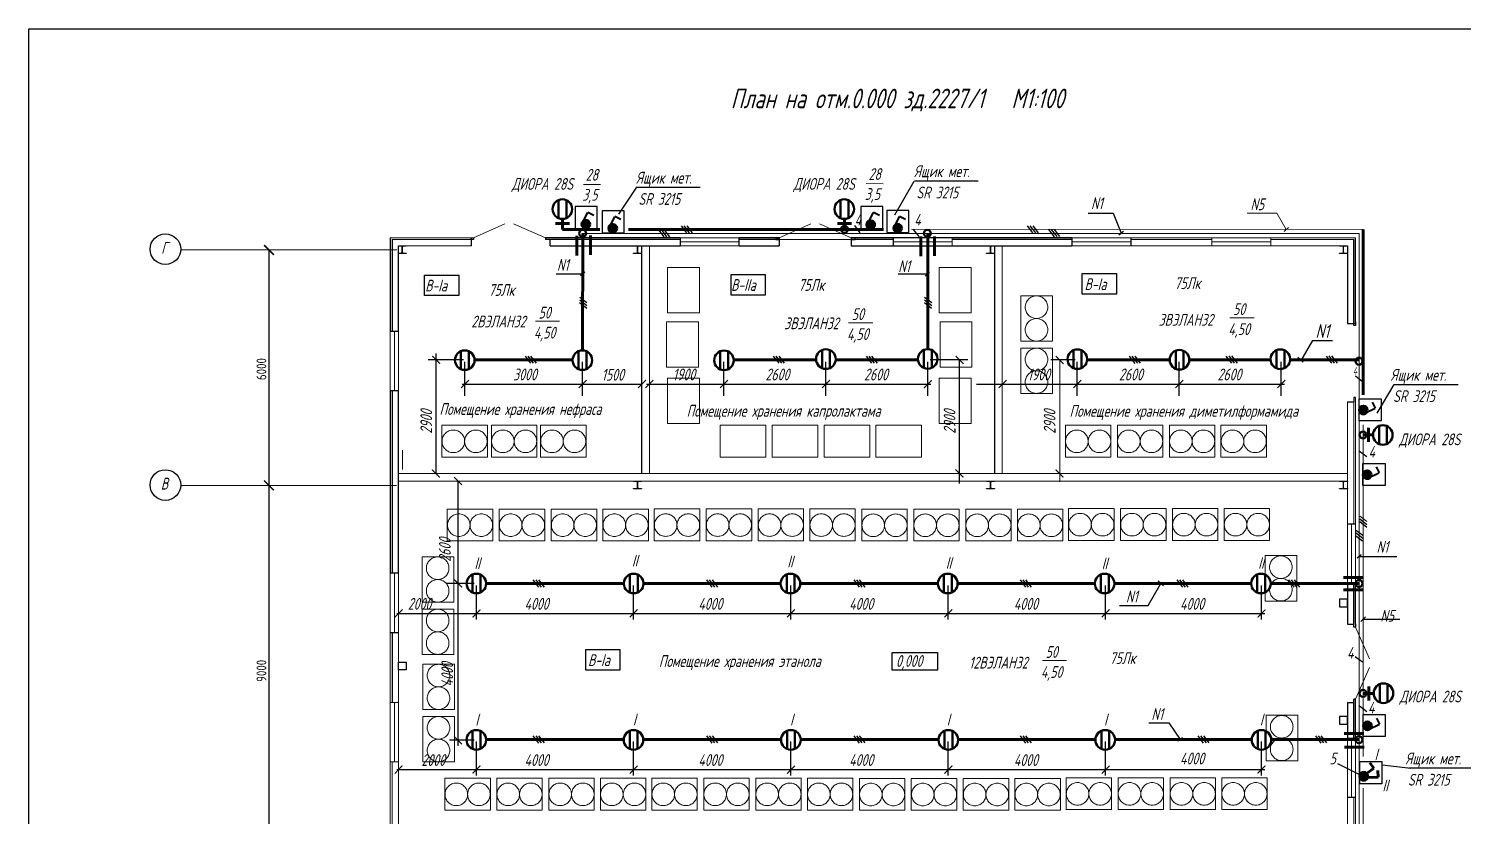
# Model space of a CAD drawing. Header units: millimetres. Extents: x 4062 to 5395, y 2467 to 3436.
# Drawn here: x 4062 to 4950, y 2949 to 3436 of the extents above; entities that cross this region are included whole.
import ezdxf
from ezdxf.enums import TextEntityAlignment as Align

# ---------------------------------------------------------------- set-up
doc = ezdxf.new("R2010")
doc.units = ezdxf.units.MM
doc.linetypes.add('ACAD_ISO02W100', pattern=[15, 12, -3])
doc.linetypes.add('ACAD_ISO04W100', pattern=[30, 24, -3, 0, -3])
for name, color, linetype in [('$OSIZ', 7, 'Continuous'), ('блок', 7, 'Continuous'), ('НОВЫЙ', 7, 'Continuous'), ('текст', 7, 'Continuous')]:
    doc.layers.add(name, color=color, linetype=linetype)
for name, color, linetype, lineweight in [('кабель', 1, 'Continuous', 60), ('лампа', 6, 'Continuous', 50), ('Осевая линия', 1, 'Continuous', 13), ('размеры', 82, 'Continuous', 25), ('рамка толстая', 7, 'Continuous', 60), ('строит', 7, 'Continuous', 30), ('Строительный', 7, 'Continuous', 25), ('тонкая', 190, 'Continuous', 25), ('ТОНКИЕ', 150, 'Continuous', 9)]:
    doc.layers.add(name, color=color, linetype=linetype, lineweight=lineweight)
doc.styles.add('GOST', font='gost.shx', dxfattribs={"oblique": 15})
doc.styles.add('GOST 2.304', font='CS_Gost2304.shx')
doc.styles.add('Simplex', font='simplex.shx', dxfattribs={"width": 0.7, "oblique": 15})

# ---------------------------------------------------------------- blocks, each defined once
blk = doc.blocks.new('APF064500')
at = {"ltscale": 100}
for p, q in [((-100, 186.5), (-100, 198)), ((-100, 198), (100, 198)), ((-16.5, 186.5), (-100, 186.5)), ((-100, 0), (-100, 11.5)), ((-100, 11.5), (-16.5, 11.5)), ((100, 0), (-100, 0)), ((-3.5, 24.5), (-3.5, 173.5)), ((3.5, 24.5), (3.5, 173.5)), ((100, 186.5), (16.5, 186.5)), ((16.5, 11.5), (100, 11.5)), ((100, 198), (100, 186.5)), ((100, 11.5), (100, 0))]:
    blk.add_line(p, q, dxfattribs=at)
for centre, start, end in [((-16.5, 173.5), 0, 90), ((-16.5, 24.5), 270, 0), ((16.5, 173.5), 90, 180), ((16.5, 24.5), 180, 270)]:
    blk.add_arc(centre, 13, start, end, dxfattribs=at)
blk = doc.blocks.new('_ArchTick')
at = {"color": 0, "linetype": 'ByBlock', "const_width": 0.15}
blk.add_lwpolyline([(-0.5, -0.5), (0.5, 0.5)], dxfattribs=at)

msp = doc.modelspace()

# ---------------------------------------------------------------- hatches: boundary and pattern name
for points in [[(4406.67, 3317.48, -1), (4406.67, 3312.62, -1)], [(4423.35, 3315, -1), (4423.35, 3310.14, -1)], [(4583.11, 3317.26, -1), (4583.11, 3312.4, -1)], [(4599.76, 3315.04, -1), (4599.76, 3310.18, -1)], [(4890.61, 3200.07, 1), (4885.75, 3200.07, 1)], [(4893, 3160.05, 1), (4888.14, 3160.05, 1)], [(4893.14, 3004.69, 1), (4888.28, 3004.69, 1)], [(4890.75, 2972.81, 1), (4886.08, 2974.14, 1)]]:
    msp.add_hatch(color=0).paths.add_polyline_path(points)

# ---------------------------------------------------------------- linework, layer by layer
at = {"layer": '$OSIZ', "color": 0, "lineweight": 30}
for centre in [(4146.28, 3299.64), (4146.28, 3153.69)]:
    msp.add_circle(centre, 9.48, dxfattribs=at)
for p, q in [((4598.01, 3320.8), (4610.08, 3341.74)), ((4610.18, 3341.98), (4649.63, 3341.98)), ((4427.21, 3321.25), (4438.24, 3338.12)), ((4438.04, 3338), (4477.49, 3338)), ((4717.81, 3322.01), (4733.27, 3322.01)), ((4733.24, 3322.02), (4738.17, 3309.5)), ((4210.45, 3299.05), (4210.45, 2788.66)), ((4388.4, 3284.32), (4404.85, 3284.32)), ((4600.16, 3284.32), (4618.15, 3284.32)), ((4856.75, 3243.22), (4849.23, 3230.4)), ((4856.72, 3243.2), (4869.03, 3243.2)), ((4337.72, 3231.12), (4342.89, 3231.15)), ((4342.89, 3230.42), (4342.87, 3230.41)), ((4342.89, 3230.42), (4342.89, 3230.42)), ((4896.75, 3198.25), (4907.18, 3215.83)), ((4907.27, 3215.96), (4946.87, 3215.96)), ((4885.58, 3109.44), (4908.9, 3109.44)), ((4754.87, 3079.05), (4762.8, 3092.68)), ((4737.09, 3079.05), (4754.87, 3079.05)), ((4887.97, 3070.66), (4910.84, 3070.66)), ((4755.31, 3006.51), (4767.69, 3006.51)), ((4767.69, 3006.5), (4774.74, 2996.17)), ((4899.83, 2980.42), (4917.53, 2978.51)), ((4916.4, 2978.57), (4958.16, 2978.57))]:
    msp.add_line(p, q)
at = {"lineweight": 20}
for p, q in [((4405.3, 3339.75), (4415.78, 3339.68)), ((4580.28, 3340.19), (4590.76, 3340.12)), ((4375.49, 3255.06), (4390.39, 3255.06)), ((4569.44, 3254.13), (4584.33, 3254.13)), ((4805.59, 3257.22), (4820.48, 3257.22)), ((4689.48, 3045.07), (4704.38, 3045.07))]:
    msp.add_line(p, q, dxfattribs=at)
at = {"lineweight": 60}
for p, q in [((4387.89, 3315.6), (4396.48, 3315.6)), ((4392.18, 3318.32), (4392.18, 3312.28)), ((4392.18, 3315.89), (4392.18, 3311.86)), ((4562.61, 3315.6), (4571.2, 3315.6)), ((4566.9, 3318.32), (4566.9, 3312.28)), ((4566.9, 3315.89), (4566.9, 3311.86)), ((4891.3, 3189.07), (4891.3, 3180.48)), ((4891.6, 3029.02), (4891.6, 3020.43))]:
    msp.add_line(p, q, dxfattribs=at)
at = {"lineweight": 0}
for p, q in [((4816.26, 3322.01), (4834.57, 3322.01)), ((4834.57, 3322.01), (4840.47, 3311.87)), ((4841.86, 3313.12), (4839.08, 3310.62))]:
    msp.add_line(p, q, dxfattribs=at)
at = {"lineweight": 30}
for p, q in [((4739.56, 3310.61), (4736.78, 3308.38)), ((4406.07, 3285.41), (4403.29, 3283.18)), ((4619.53, 3285.64), (4616.75, 3283.02)), ((4850.84, 3229.76), (4847.62, 3232.58)), ((4886.9, 3110.55), (4884.26, 3108.33)), ((4764.39, 3091.31), (4761.18, 3094.13)), ((4889.42, 3072.11), (4886.64, 3069.21)), ((4776.14, 2997.3), (4773.36, 2995.07))]:
    msp.add_line(p, q, dxfattribs=at)
at = {"color": 0}
for p, q in [((4313.99, 3160.4), (4313.98, 3234.99)), ((4331.82, 3208.85), (4331.82, 3229.86)), ((4404.68, 3208.85), (4404.68, 3229.86)), ((4492.15, 3208.85), (4492.15, 3229.86)), ((4555.32, 3208.85), (4555.32, 3229.86)), ((4618.38, 3208.85), (4618.38, 3229.86)), ((4638.18, 3154.63), (4638.17, 3231.61)), ((4710.99, 3208.85), (4710.99, 3229.86)), ((4774.14, 3208.85), (4774.14, 3229.86)), ((4837.29, 3208.85), (4837.29, 3229.86)), ((4330.16, 3216.18), (4440.98, 3216.18)), ((4444.23, 3216.18), (4555.05, 3216.18)), ((4492.81, 3216.18), (4620.43, 3216.18)), ((4648.57, 3216.18), (4776.19, 3216.18)), ((4663.14, 3216.18), (4773.95, 3216.18)), ((4711.72, 3216.18), (4839.34, 3216.18)), ((4327.56, 2992.34), (4327.54, 3155.98)), ((4338.87, 3070.55), (4338.87, 3091.56)), ((4436.26, 3070.55), (4436.26, 3091.56)), ((4533.64, 3070.55), (4533.64, 3091.56)), ((4631.15, 3070.55), (4631.15, 3091.56)), ((4728.48, 3070.55), (4728.48, 3091.56)), ((4825.02, 3070.55), (4825.02, 3091.56)), ((4289.59, 3074.23), (4827.22, 3074.23)), ((4338.87, 2973.89), (4338.87, 2994.9)), ((4436.26, 2973.89), (4436.26, 2994.9)), ((4533.64, 2973.89), (4533.64, 2994.9)), ((4631.15, 2973.89), (4631.15, 2994.9)), ((4728.48, 2973.89), (4728.48, 2994.9)), ((4825.02, 2973.89), (4825.02, 2994.9)), ((4289.59, 2977.57), (4827.22, 2977.57))]:
    msp.add_line(p, q, dxfattribs=at)
at = {"color": 0, "lineweight": 0}
msp.add_line((4700.15, 3155.57), (4700.14, 3231.61), dxfattribs=at)
at = {"color": 0, "lineweight": 60}
for p, q in [((4894.02, 3184.78), (4887.98, 3184.78)), ((4894.32, 3024.73), (4887.95, 3024.73))]:
    msp.add_line(p, q, dxfattribs=at)
for points in [[(4400.06, 3312.41), (4413.72, 3312.41), (4413.72, 3326.07), (4400.06, 3326.07)], [(4576.95, 3312.41), (4590.61, 3312.41), (4590.61, 3326.07), (4576.95, 3326.07)], [(4887.93, 3153.43), (4887.93, 3167.09), (4901.59, 3167.09), (4901.59, 3153.43)], [(4596.43, 3050.02), (4624.53, 3050.02), (4624.53, 3039.03), (4596.43, 3039.03)], [(4888.08, 2998.08), (4888.08, 3011.74), (4901.73, 3011.74), (4901.73, 2998.08)]]:
    msp.add_lwpolyline(points, close=True)
at = {"lineweight": 30}
for points in [[(4416.74, 3309.81), (4430.4, 3309.81), (4430.4, 3323.47), (4416.74, 3323.47)], [(4593.14, 3309.97), (4606.8, 3309.97), (4606.8, 3323.63), (4593.14, 3323.63)], [(4306.8, 3283.65), (4327.94, 3283.65), (4327.94, 3270.92), (4306.8, 3270.92)], [(4496.58, 3283.94), (4517.72, 3283.94), (4517.72, 3271.2), (4496.58, 3271.2)], [(4714.13, 3284.51), (4735.27, 3284.51), (4735.27, 3271.77), (4714.13, 3271.77)], [(4885.54, 3193.45), (4885.54, 3207.11), (4899.2, 3207.11), (4899.2, 3193.45)], [(4406.65, 3051.86), (4427.78, 3051.86), (4427.78, 3039.12), (4406.65, 3039.12)], [(4886.04, 2968.83), (4886.04, 2982.49), (4899.7, 2982.49), (4899.7, 2968.83)]]:
    msp.add_lwpolyline(points, close=True, dxfattribs=at)
at = {"color": 0, "lineweight": 50}
for centre in [(4566.86, 3311.98), (4404.72, 3309.43), (4618.16, 3309.43), (4885.49, 3230.32), (4887.98, 3184.66), (4885.54, 3092.76), (4887.95, 3024.73), (4885.43, 2996.07)]:
    msp.add_circle(centre, 2.16, dxfattribs=at)
at = {"layer": 'блок', "color": 0, "lineweight": 30}
for p, q in [((4469.29, 3309.68), (4465.92, 3314.09)), ((4470.97, 3309.74), (4467.6, 3314.15)), ((4472.75, 3309.74), (4469.38, 3314.15)), ((4576.59, 3309.84), (4573.21, 3314.25)), ((4683.59, 3309.68), (4680.21, 3314.09)), ((4685.26, 3309.74), (4681.89, 3314.15)), ((4687.04, 3309.74), (4683.67, 3314.15)), ((4455.17, 3307.27), (4451.79, 3311.68)), ((4456.85, 3307.32), (4453.47, 3311.74)), ((4458.62, 3307.32), (4455.25, 3311.74)), ((4613.03, 3307.41), (4609.65, 3311.82)), ((4696.84, 3307.35), (4693.46, 3311.76)), ((4698.52, 3307.4), (4695.14, 3311.82)), ((4700.3, 3307.4), (4696.92, 3311.82)), ((4402.87, 3270.01), (4407.28, 3266.63)), ((4616.46, 3270.01), (4620.87, 3266.63)), ((4402.81, 3266.55), (4407.23, 3263.18)), ((4402.87, 3268.23), (4407.28, 3264.86)), ((4616.41, 3266.55), (4620.82, 3263.18)), ((4616.46, 3268.23), (4620.87, 3264.86)), ((4372.61, 3229.04), (4369.23, 3233.45)), ((4374.29, 3229.09), (4370.91, 3233.51)), ((4376.07, 3229.09), (4372.69, 3233.51)), ((4526.32, 3229.04), (4522.95, 3233.45)), ((4528, 3229.09), (4524.62, 3233.51)), ((4529.78, 3229.09), (4526.4, 3233.51)), ((4583.77, 3229.04), (4580.4, 3233.45)), ((4585.45, 3229.09), (4582.08, 3233.51)), ((4587.23, 3229.09), (4583.85, 3233.51)), ((4746.8, 3228.94), (4743.42, 3233.35)), ((4748.48, 3229), (4745.1, 3233.41)), ((4750.26, 3229), (4746.88, 3233.41)), ((4806.69, 3229.07), (4803.31, 3233.49)), ((4808.37, 3229.13), (4804.99, 3233.54)), ((4810.14, 3229.13), (4806.77, 3233.54)), ((4868.67, 3229.1), (4865.3, 3233.52)), ((4870.35, 3229.16), (4866.98, 3233.57)), ((4872.13, 3229.16), (4868.76, 3233.57)), ((4883.34, 3221.19), (4887.75, 3217.81)), ((4885.84, 3174.74), (4890.25, 3171.37)), ((4885.92, 3131.02), (4890.34, 3127.64)), ((4885.98, 3132.7), (4890.39, 3129.32)), ((4883.34, 3122.54), (4887.75, 3119.17)), ((4883.39, 3126), (4887.8, 3122.63)), ((4883.39, 3124.22), (4887.8, 3120.85)), ((4377.53, 3090.51), (4374.15, 3094.92)), ((4379.2, 3090.57), (4375.83, 3094.98)), ((4380.98, 3090.57), (4377.61, 3094.98)), ((4484.98, 3090.51), (4481.61, 3094.92)), ((4486.66, 3090.57), (4483.29, 3094.98)), ((4488.44, 3090.57), (4485.07, 3094.98)), ((4576.13, 3090.51), (4572.76, 3094.92)), ((4577.81, 3090.57), (4574.44, 3094.98)), ((4579.59, 3090.57), (4576.21, 3094.98)), ((4679.14, 3090.51), (4675.76, 3094.92)), ((4680.82, 3090.57), (4677.44, 3094.98)), ((4682.6, 3090.57), (4679.22, 3094.98)), ((4776.33, 3090.51), (4772.96, 3094.92)), ((4778.01, 3090.57), (4774.63, 3094.98)), ((4779.79, 3090.57), (4776.41, 3094.98)), ((4845.39, 3090.51), (4842.01, 3094.92)), ((4847.07, 3090.57), (4843.69, 3094.98)), ((4848.84, 3090.57), (4845.47, 3094.98)), ((4883.21, 3047.56), (4887.62, 3044.18)), ((4885.84, 3016.99), (4890.25, 3013.62)), ((4377.53, 2994.03), (4374.15, 2998.44)), ((4379.2, 2994.09), (4375.83, 2998.5)), ((4380.98, 2994.09), (4377.61, 2998.5)), ((4484.98, 2994.03), (4481.61, 2998.44)), ((4486.66, 2994.09), (4483.29, 2998.5)), ((4488.44, 2994.09), (4485.07, 2998.5)), ((4576.13, 2994.03), (4572.76, 2998.44)), ((4577.81, 2994.09), (4574.44, 2998.5)), ((4579.59, 2994.09), (4576.21, 2998.5)), ((4679.14, 2994.03), (4675.76, 2998.44)), ((4680.82, 2994.09), (4677.44, 2998.5)), ((4682.6, 2994.09), (4679.22, 2998.5)), ((4789.29, 2994.03), (4785.92, 2998.44)), ((4790.97, 2994.09), (4787.6, 2998.5)), ((4792.75, 2994.09), (4789.38, 2998.5)), ((4862.08, 2994.03), (4858.7, 2998.44)), ((4863.76, 2994.09), (4860.38, 2998.5)), ((4865.53, 2994.09), (4862.16, 2998.5)), ((4872.07, 2981.33), (4886.14, 2974.33))]:
    msp.add_line(p, q, dxfattribs=at)
at = {"layer": 'блок', "color": 0, "lineweight": 0}
msp.add_line((4885.98, 3134.47), (4890.39, 3131.1), dxfattribs=at)
at = {"layer": 'кабель', "color": 0}
for p, q in [((4392.17, 3311.85), (4415.33, 3311.85)), ((4401.14, 3307.93), (4401.13, 3295.83)), ((4404.67, 3237.62), (4404.72, 3309.42)), ((4409.61, 3308.17), (4409.6, 3296.07)), ((4433.06, 3311.85), (4591.01, 3311.88)), ((4614.23, 3307.41), (4614.11, 3295.31)), ((4618.43, 3237.82), (4618.43, 3309.42)), ((4622.7, 3307.57), (4622.58, 3295.47)), ((4887.99, 3209.58), (4887.99, 3311.89)), ((4398.42, 3231.13), (4337.91, 3231.14)), ((4549.17, 3231.13), (4498.39, 3231.14)), ((4612.34, 3231.13), (4561.59, 3231.14)), ((4768.06, 3231.16), (4717.32, 3231.18)), ((4830.61, 3231.16), (4780.6, 3231.18)), ((4885.36, 3231.16), (4842.82, 3231.18)), ((4345.01, 3092.77), (4430.09, 3092.77)), ((4442.49, 3092.77), (4527.15, 3092.77)), ((4539.18, 3092.77), (4624.6, 3092.77)), ((4636.87, 3092.77), (4721.87, 3092.77)), ((4734.03, 3092.77), (4818.65, 3092.77)), ((4830.84, 3092.77), (4885.57, 3092.77)), ((4875.89, 3096.39), (4887.99, 3096.39)), ((4875.89, 3088.76), (4887.99, 3088.76)), ((4344.94, 2996.29), (4430.14, 2996.29)), ((4442.28, 2996.29), (4527.53, 2996.29)), ((4539.75, 2996.29), (4625.05, 2996.29)), ((4637.23, 2996.29), (4722.24, 2996.29)), ((4734.42, 2996.29), (4818.65, 2996.29)), ((4830.85, 2996.16), (4885.54, 2996.16)), ((4876.31, 2999.95), (4888.41, 2999.95)), ((4876.56, 2991.49), (4888.66, 2991.49))]:
    msp.add_line(p, q, dxfattribs=at)
at = {"layer": 'кабель', "color": 0, "lineweight": 0}
for p, q in [((4404.68, 3309.42), (4885.58, 3309.42)), ((4608.41, 3312.03), (4887.99, 3311.85)), ((4885.58, 2896), (4885.58, 3309.44)), ((4887.99, 2985.62), (4887.99, 3190.96)), ((4888.08, 2777.11), (4888.08, 2966.05))]:
    msp.add_line(p, q, dxfattribs=at)
at = {"layer": 'лампа'}
for p, q in [((4389.82, 3318.86), (4389.82, 3330.03)), ((4394.68, 3318.94), (4394.68, 3329.95)), ((4564.4, 3318.83), (4564.4, 3330)), ((4569.26, 3318.91), (4569.26, 3329.92)), ((4329.35, 3225.38), (4329.35, 3236.55)), ((4334.21, 3225.45), (4334.21, 3236.47)), ((4402.21, 3225.36), (4402.21, 3236.53)), ((4407.07, 3225.43), (4407.07, 3236.45)), ((4489.87, 3225.27), (4489.87, 3236.44)), ((4494.73, 3225.34), (4494.73, 3236.36)), ((4553.01, 3226.02), (4553.01, 3237.2)), ((4557.87, 3226.1), (4557.87, 3237.12)), ((4616.06, 3226.13), (4616.06, 3237.3)), ((4620.91, 3226.2), (4620.91, 3237.22)), ((4708.72, 3225.97), (4708.72, 3237.14)), ((4713.58, 3226.05), (4713.58, 3237.06)), ((4771.98, 3225.61), (4771.98, 3236.78)), ((4776.84, 3225.68), (4776.84, 3236.7)), ((4834.42, 3225.92), (4834.42, 3237.1)), ((4839.28, 3226), (4839.28, 3237.02)), ((4897.92, 3179.08), (4897.92, 3190.25)), ((4902.77, 3179.15), (4902.77, 3190.17)), ((4336.55, 3087.14), (4336.55, 3098.31)), ((4341.41, 3087.22), (4341.41, 3098.24)), ((4433.97, 3087.14), (4433.97, 3098.31)), ((4438.83, 3087.22), (4438.83, 3098.24)), ((4531.06, 3087.14), (4531.06, 3098.31)), ((4535.92, 3087.22), (4535.92, 3098.24)), ((4628.47, 3087.14), (4628.47, 3098.31)), ((4633.33, 3087.22), (4633.33, 3098.24)), ((4725.63, 3087.14), (4725.63, 3098.31)), ((4730.48, 3087.22), (4730.48, 3098.24)), ((4822.43, 3087.14), (4822.43, 3098.31)), ((4827.28, 3087.22), (4827.28, 3098.24)), ((4898.31, 3019.27), (4898.31, 3030.44)), ((4903.17, 3019.34), (4903.17, 3030.36)), ((4336.54, 2990.36), (4336.54, 3001.53)), ((4341.4, 2990.44), (4341.4, 3001.45)), ((4433.87, 2990.36), (4433.87, 3001.53)), ((4438.73, 2990.44), (4438.73, 3001.45)), ((4531.33, 2990.36), (4531.33, 3001.53)), ((4536.19, 2990.44), (4536.19, 3001.45)), ((4628.84, 2990.36), (4628.84, 3001.53)), ((4633.7, 2990.44), (4633.7, 3001.45)), ((4726, 2990.36), (4726, 3001.53)), ((4730.86, 2990.44), (4730.86, 3001.45)), ((4822.77, 2990.36), (4822.77, 3001.53)), ((4827.63, 2990.44), (4827.63, 3001.45))]:
    msp.add_line(p, q, dxfattribs=at)
for centre in [(4392.15, 3324.45), (4566.73, 3324.42), (4331.68, 3230.96), (4404.54, 3230.94), (4492.2, 3230.85), (4555.34, 3231.61), (4618.39, 3231.71), (4711.05, 3231.56), (4774.31, 3231.19), (4836.75, 3231.51), (4900.25, 3184.66), (4338.88, 3092.73), (4436.3, 3092.73), (4533.39, 3092.73), (4630.8, 3092.73), (4727.96, 3092.73), (4824.76, 3092.73), (4900.64, 3024.85), (4338.87, 2995.95), (4436.2, 2995.95), (4533.66, 2995.95), (4631.17, 2995.95), (4728.33, 2995.95), (4825.1, 2995.95)]:
    msp.add_circle(centre, 6.07, dxfattribs=at)
at = {"layer": 'Осевая линия', "color": 0, "linetype": 'ACAD_ISO04W100', "ltscale": 100}
for p, q in [((4155.67, 3299.2), (4289.72, 3299.2)), ((4289.38, 3153.47), (4155.67, 3153.47))]:
    msp.add_line(p, q, dxfattribs=at)
at = {"layer": 'размеры', "color": 0, "const_width": 0.729}
for points in [[(4311.56, 3233.52), (4316.42, 3228.66)], [(4635.75, 3233.52), (4640.61, 3228.66)], [(4697.72, 3233.52), (4702.58, 3228.66)], [(4329.46, 3213.76), (4334.32, 3218.62)], [(4334.32, 3218.62), (4329.46, 3213.76)], [(4402.33, 3213.76), (4407.19, 3218.62)], [(4407.19, 3218.62), (4402.33, 3213.76)], [(4438.96, 3213.76), (4443.82, 3218.62)], [(4443.82, 3218.62), (4438.96, 3213.76)], [(4443.53, 3213.76), (4448.39, 3218.62)], [(4448.39, 3218.62), (4443.53, 3213.76)], [(4489.8, 3213.76), (4494.66, 3218.62)], [(4494.66, 3218.62), (4489.8, 3213.76)], [(4552.97, 3213.76), (4557.83, 3218.62)], [(4557.83, 3218.62), (4552.97, 3213.76)], [(4616.03, 3213.76), (4620.89, 3218.62)], [(4620.89, 3218.62), (4616.03, 3213.76)], [(4662.44, 3213.76), (4667.3, 3218.62)], [(4667.3, 3218.62), (4662.44, 3213.76)], [(4708.64, 3213.76), (4713.5, 3218.62)], [(4713.5, 3218.62), (4708.64, 3213.76)], [(4771.79, 3213.76), (4776.65, 3218.62)], [(4776.65, 3218.62), (4771.79, 3213.76)], [(4834.94, 3213.76), (4839.8, 3218.62)], [(4839.8, 3218.62), (4834.94, 3213.76)], [(4311.4, 3163.28), (4316.26, 3158.42)], [(4635.59, 3163.28), (4640.45, 3158.42)], [(4325.05, 3158.55), (4329.9, 3153.69)], [(4325.13, 3095.19), (4329.99, 3090.33)], [(4288.28, 3071.82), (4293.13, 3076.67)], [(4293.13, 3076.67), (4288.28, 3071.82)], [(4336.52, 3071.82), (4341.38, 3076.67)], [(4341.38, 3076.67), (4336.52, 3071.82)], [(4433.91, 3071.82), (4438.76, 3076.67)], [(4438.76, 3076.67), (4433.91, 3071.82)], [(4531.29, 3071.82), (4536.14, 3076.67)], [(4536.14, 3076.67), (4531.29, 3071.82)], [(4628.8, 3071.82), (4633.65, 3076.67)], [(4633.65, 3076.67), (4628.8, 3071.82)], [(4726.13, 3071.82), (4730.98, 3076.67)], [(4730.98, 3076.67), (4726.13, 3071.82)], [(4822.67, 3071.82), (4827.53, 3076.67)], [(4827.53, 3076.67), (4822.67, 3071.82)], [(4325.13, 2998.14), (4329.99, 2993.28)], [(4288.28, 2975.15), (4293.13, 2980.01)], [(4293.13, 2980.01), (4288.28, 2975.15)], [(4336.52, 2975.15), (4341.38, 2980.01)], [(4341.38, 2980.01), (4336.52, 2975.15)], [(4433.91, 2975.15), (4438.76, 2980.01)], [(4438.76, 2980.01), (4433.91, 2975.15)], [(4531.29, 2975.15), (4536.14, 2980.01)], [(4536.14, 2980.01), (4531.29, 2975.15)], [(4628.8, 2975.15), (4633.65, 2980.01)], [(4633.65, 2980.01), (4628.8, 2975.15)], [(4726.13, 2975.15), (4730.98, 2980.01)], [(4730.98, 2980.01), (4726.13, 2975.15)], [(4822.67, 2975.15), (4827.53, 2980.01)], [(4827.53, 2980.01), (4822.67, 2975.15)]]:
    msp.add_lwpolyline(points, dxfattribs=at)
at = {"layer": 'размеры', "color": 0, "lineweight": 0, "const_width": 0.729}
msp.add_lwpolyline([(4697.56, 3163.28), (4702.42, 3158.42)], dxfattribs=at)
at = {"layer": 'рамка толстая', "color": 18, "lineweight": -2, "true_color": 0x000000}
for p, q in [((4061.64, 2467.45), (4061.64, 3436.08)), ((4061.64, 3436.08), (5394.77, 3436.08))]:
    msp.add_line(p, q, dxfattribs=at)
at = {"layer": 'рамка толстая', "lineweight": 40}
for p, q in [((4404.7, 3315.89), (4407.93, 3322.34)), ((4411.66, 3320.53), (4407.9, 3322.38)), ((4421.38, 3313.28), (4424.61, 3319.74)), ((4428.33, 3317.92), (4424.58, 3319.77)), ((4581.6, 3315.89), (4584.83, 3322.34)), ((4588.55, 3320.53), (4584.8, 3322.38)), ((4597.79, 3313.44), (4601.02, 3319.9)), ((4604.74, 3318.09), (4600.99, 3319.94)), ((4889.01, 3198.1), (4895.47, 3201.33)), ((4893.66, 3205.05), (4895.51, 3201.3)), ((4896.05, 3165.03), (4897.9, 3161.28)), ((4891.41, 3158.08), (4897.86, 3161.31)), ((4891.69, 3002.52), (4898.17, 3005.76)), ((4896.33, 3009.47), (4898.17, 3005.76))]:
    msp.add_line(p, q, dxfattribs=at)
at = {"layer": 'рамка толстая'}
for p, q in [((4889.05, 2974.37), (4894.73, 2978.53)), ((4894.73, 2978.53), (4892.21, 2981.85)), ((4897.26, 2972.82), (4897.06, 2976.98)), ((4890.23, 2972.59), (4897.26, 2972.82))]:
    msp.add_line(p, q, dxfattribs=at)
for centre in [(4406.67, 3315.05), (4423.35, 3312.57), (4583.11, 3314.83), (4599.76, 3312.61), (4888.18, 3200.07), (4890.57, 3160.05), (4890.71, 3004.69), (4888.37, 2973.37), (4888.42, 2973.48)]:
    msp.add_circle(centre, 2.43, dxfattribs=at)
at = {"layer": 'Строительный'}
for p, q in [((4330.92, 3231.06), (4309.04, 3231.06)), ((4643.19, 3231.06), (4619.95, 3231.06)), ((4709.72, 3231.06), (4694.68, 3231.06)), ((4337.43, 3092.77), (4320.03, 3092.77)), ((4337.43, 2995.75), (4322.22, 2995.7))]:
    msp.add_line(p, q, dxfattribs=at)
at = {"layer": 'тонкая', "color": 0, "lineweight": 0, "ltscale": 100}
for p, q in [((4335.93, 3306.74), (4285.6, 3306.74)), ((4337.13, 3305.67), (4286.67, 3305.67)), ((4794.3, 3306.74), (4744.33, 3306.74)), ((4794.3, 3305.67), (4744.33, 3305.67)), ((4794.3, 3306.74), (4794.3, 3301.79)), ((4883.28, 3306.74), (4830.98, 3306.74)), ((4830.98, 3301.79), (4830.98, 3306.74)), ((4882.21, 3305.67), (4830.98, 3305.67)), ((4290.56, 3301.79), (4335.93, 3301.79)), ((4446, 3160.76), (4446, 3301.79)), ((4664.59, 3160.9), (4664.59, 3301.79)), ((4744.33, 3301.79), (4794.3, 3301.79)), ((4830.98, 3301.79), (4878.33, 3301.79)), ((4882.21, 3129.48), (4882.21, 3207.93)), ((4878.33, 3205.1), (4878.33, 3129.48)), ((4883.28, 3129.48), (4883.28, 3205.1)), ((4290.56, 3160.76), (4878.33, 3160.76)), ((4290.56, 3156.06), (4878.33, 3156.06)), ((4285.6, 3062.41), (4285.6, 2781.88)), ((4290.56, 2786.72), (4290.56, 3062.41)), ((4286.67, 2982.41), (4286.67, 2783.12)), ((4878.33, 2960.3), (4878.33, 2914.57)), ((4882.21, 2914.57), (4882.21, 2960.3)), ((4883.28, 2914.57), (4883.28, 2960.3))]:
    msp.add_line(p, q, dxfattribs=at)
at = {"layer": 'тонкая', "color": 0, "ltscale": 100}
for p, q in [((4285.6, 3306.74), (4285.6, 3305.67)), ((4285.6, 3305.67), (4285.6, 3248.78)), ((4286.67, 3305.67), (4286.67, 3299.72)), ((4334.99, 3306.74), (4337.13, 3306.74)), ((4337.13, 3306.74), (4337.13, 3305.67)), ((4384.51, 3306.74), (4381.68, 3306.74)), ((4381.68, 3306.74), (4381.68, 3305.67)), ((4465.03, 3305.67), (4381.68, 3305.67)), ((4465.03, 3306.74), (4384.51, 3306.74)), ((4465.03, 3306.74), (4465.03, 3301.79)), ((4526.46, 3306.74), (4501.71, 3306.74)), ((4501.71, 3301.79), (4501.71, 3306.74)), ((4526.46, 3305.67), (4501.71, 3305.67)), ((4524.32, 3306.74), (4526.46, 3306.74)), ((4524.32, 3306.74), (4524.32, 3305.67)), ((4524.32, 3305.67), (4526.46, 3305.67)), ((4526.46, 3306.74), (4526.46, 3301.79)), ((4707.66, 3306.74), (4571.01, 3306.74)), ((4573.84, 3306.74), (4571.01, 3306.74)), ((4571.01, 3306.74), (4571.01, 3301.79)), ((4596.91, 3305.67), (4571.01, 3305.67)), ((4571.01, 3305.67), (4573.43, 3305.67)), ((4573.43, 3305.67), (4573.43, 3306.74)), ((4596.91, 3306.74), (4596.91, 3301.79)), ((4707.66, 3305.67), (4633.58, 3305.67)), ((4707.66, 3306.74), (4707.66, 3301.79)), ((4744.33, 3301.79), (4744.33, 3306.74)), ((4882.21, 3252.48), (4882.21, 3305.67)), ((4883.28, 3253.68), (4883.28, 3306.74)), ((4286.67, 3301.79), (4286.67, 3248.78)), ((4290.56, 3248.78), (4290.56, 3301.79)), ((4384.51, 3301.79), (4465.03, 3301.79)), ((4441.14, 3301.79), (4441.14, 3160.76)), ((4501.71, 3301.79), (4526.46, 3301.79)), ((4571.01, 3301.79), (4707.66, 3301.79)), ((4659.74, 3301.79), (4659.74, 3160.9)), ((4878.33, 3301.79), (4878.33, 3253.68)), ((4883.28, 3252.48), (4882.21, 3252.48)), ((4883.28, 3254.62), (4883.28, 3252.48)), ((4290.56, 3248.78), (4285.6, 3248.78)), ((4285.6, 3212.1), (4285.6, 3099.09)), ((4285.6, 3212.1), (4290.56, 3212.1)), ((4286.67, 3212.1), (4286.67, 3099.09)), ((4290.56, 3099.09), (4290.56, 3212.1)), ((4883.28, 3207.93), (4882.21, 3207.93)), ((4883.28, 3205.1), (4883.28, 3207.93)), ((4883.28, 3129.48), (4878.33, 3129.48)), ((4290.56, 3099.09), (4285.6, 3099.09)), ((4878.33, 3092.8), (4878.33, 3067.66)), ((4878.33, 3092.8), (4883.28, 3092.8)), ((4882.21, 3065.65), (4882.21, 3092.8)), ((4883.28, 3067.66), (4883.28, 3092.8)), ((4883.28, 3065.65), (4882.21, 3065.65)), ((4883.28, 3067.8), (4883.28, 3065.65)), ((4285.6, 3062.41), (4290.56, 3062.41)), ((4286.67, 3062.41), (4286.67, 3019.09)), ((4882.21, 2996.97), (4882.21, 3021.1)), ((4883.28, 3021.1), (4882.21, 3021.1)), ((4883.28, 3018.96), (4883.28, 3021.1)), ((4878.33, 3019.08), (4878.33, 2996.97)), ((4883.28, 2996.97), (4883.28, 3019.08)), ((4883.28, 2960.29), (4878.33, 2960.29))]:
    msp.add_line(p, q, dxfattribs=at)
at = {"layer": 'тонкая', "color": 0, "ltscale": 10}
for p, q in [((4335.93, 3301.79), (4335.93, 3305.67)), ((4384.51, 3301.79), (4384.51, 3305.67)), ((4878.33, 3253.68), (4882.21, 3253.68)), ((4878.33, 3205.1), (4882.21, 3205.1)), ((4878.33, 3083.1), (4873.47, 3083.1)), ((4873.47, 3083.1), (4873.47, 3078.24)), ((4878.33, 3078.24), (4878.33, 3083.1)), ((4873.47, 3078.24), (4878.33, 3078.24)), ((4878.33, 3067.66), (4882.21, 3067.66)), ((4290.56, 3044.1), (4295.41, 3044.1)), ((4290.56, 3039.25), (4290.56, 3044.1)), ((4295.41, 3039.25), (4290.56, 3039.25)), ((4295.41, 3044.1), (4295.41, 3039.25)), ((4878.33, 3019.08), (4882.21, 3019.08)), ((4878.33, 3010.49), (4873.47, 3010.49)), ((4873.47, 3010.49), (4873.47, 3005.63)), ((4873.47, 3005.63), (4878.33, 3005.63)), ((4878.33, 3005.63), (4878.33, 3010.49))]:
    msp.add_line(p, q, dxfattribs=at)
at = {"layer": 'ТОНКИЕ', "color": 0, "lineweight": 5, "ltscale": 100}
for p, q in [((4337.13, 3306.74), (4356.6, 3315.39)), ((4381.68, 3306.74), (4361.95, 3315.39)), ((4695.72, 3270.82), (4676.05, 3270.82)), ((4676.05, 3270.82), (4676.05, 3242.65)), ((4676.05, 3238.48), (4676.05, 3210.3)), ((4550.29, 3171.02), (4522.12, 3171.02)), ((4582.47, 3171.02), (4554.29, 3171.02)), ((4614.45, 3171.02), (4586.28, 3171.02)), ((4847.59, 3011.2), (4827.92, 3011.2))]:
    msp.add_line(p, q, dxfattribs=at)
at = {"layer": 'ТОНКИЕ', "color": 0, "ltscale": 100}
for p, q in [((4526.46, 3306.74), (4545.94, 3315.39)), ((4571.01, 3306.74), (4551.28, 3315.39)), ((4335.93, 3306.74), (4335.93, 3305.67)), ((4633.58, 3301.79), (4633.58, 3306.74)), ((4465.03, 3304.26), (4501.71, 3304.26)), ((4596.84, 3304.26), (4633.52, 3304.26)), ((4707.66, 3304.26), (4744.33, 3304.26)), ((4883.28, 3253.68), (4882.21, 3253.68)), ((4288.08, 3248.78), (4288.08, 3212.1)), ((4878.33, 3156.06), (4878.33, 3159.94)), ((4878.33, 3156.06), (4878.33, 3156.06)), ((4880.81, 3129.48), (4880.81, 3092.8)), ((4288.08, 3099.09), (4288.08, 3062.41)), ((4883.28, 3065.65), (4891.93, 3046.18)), ((4883.28, 3021.1), (4891.93, 3040.84)), ((4290.56, 3019.09), (4285.6, 3019.09)), ((4288.08, 3019.09), (4288.08, 2982.41)), ((4883.28, 2996.97), (4878.33, 2996.97)), ((4880.81, 2996.97), (4880.81, 2960.3)), ((4285.6, 2982.41), (4290.56, 2982.41)), ((4878.33, 2960.3), (4883.28, 2960.3))]:
    msp.add_line(p, q, dxfattribs=at)
at = {"layer": 'ТОНКИЕ', "color": 0, "ltscale": 10}
for p, q in [((4465.03, 3306.74), (4501.71, 3306.74)), ((4526.46, 3305.67), (4571.01, 3305.67)), ((4707.66, 3306.74), (4744.33, 3306.74)), ((4465.03, 3301.79), (4501.71, 3301.79)), ((4707.66, 3301.79), (4744.33, 3301.79)), ((4285.6, 3248.78), (4285.6, 3212.1)), ((4290.56, 3248.78), (4290.56, 3212.1)), ((4878.33, 3092.8), (4878.33, 3129.48)), ((4883.28, 3092.8), (4883.28, 3129.48)), ((4285.6, 3062.41), (4285.6, 3099.09)), ((4290.56, 3099.09), (4290.56, 3062.41)), ((4878.33, 2960.3), (4878.33, 2996.97)), ((4883.28, 2960.3), (4883.28, 2996.97))]:
    msp.add_line(p, q, dxfattribs=at)
at = {"layer": 'ТОНКИЕ', "color": 0, "lineweight": 0, "ltscale": 100}
for p, q in [((4794.3, 3306.74), (4830.98, 3306.74)), ((4794.3, 3304.26), (4830.98, 3304.26)), ((4518.12, 3171.02), (4489.95, 3171.02)), ((4441.14, 3160.76), (4446, 3160.76))]:
    msp.add_line(p, q, dxfattribs=at)
at = {"layer": 'ТОНКИЕ', "color": 0, "lineweight": 0, "ltscale": 10}
msp.add_line((4794.3, 3301.79), (4830.98, 3301.79), dxfattribs=at)
at = {"layer": 'ТОНКИЕ', "color": 0, "linetype": 'ACAD_ISO02W100', "lineweight": 5, "ltscale": 20}
for p, q in [((4476.97, 3288.38), (4457.3, 3288.38)), ((4457.3, 3288.38), (4457.3, 3260.21)), ((4476.97, 3260.21), (4476.97, 3288.38)), ((4625.55, 3260.21), (4625.55, 3288.38)), ((4625.55, 3288.38), (4645.23, 3288.38)), ((4645.23, 3288.38), (4645.23, 3260.21)), ((4695.72, 3242.65), (4695.72, 3270.82)), ((4476.38, 3254.73), (4456.71, 3254.73)), ((4456.71, 3254.73), (4456.71, 3226.56)), ((4457.3, 3260.21), (4476.97, 3260.21)), ((4476.38, 3226.56), (4476.38, 3254.73)), ((4645.23, 3260.21), (4625.55, 3260.21)), ((4626.14, 3226.56), (4626.14, 3254.73)), ((4626.14, 3254.73), (4645.82, 3254.73)), ((4645.82, 3254.73), (4645.82, 3226.56)), ((4676.05, 3242.65), (4695.72, 3242.65)), ((4695.72, 3238.48), (4676.05, 3238.48)), ((4695.72, 3210.3), (4695.72, 3238.48)), ((4456.71, 3226.56), (4476.38, 3226.56)), ((4645.82, 3226.56), (4626.14, 3226.56)), ((4476.97, 3219.9), (4457.3, 3219.9)), ((4457.3, 3219.9), (4457.3, 3191.73)), ((4476.97, 3191.73), (4476.97, 3219.9)), ((4625.55, 3191.73), (4625.55, 3219.9)), ((4625.55, 3219.9), (4645.23, 3219.9)), ((4645.23, 3219.9), (4645.23, 3191.73)), ((4676.05, 3210.3), (4695.72, 3210.3)), ((4317.53, 3190.69), (4345.7, 3190.69)), ((4317.53, 3171.02), (4317.53, 3190.69)), ((4345.7, 3190.69), (4345.7, 3171.02)), ((4348.17, 3190.69), (4376.35, 3190.69)), ((4348.17, 3171.02), (4348.17, 3190.69)), ((4376.35, 3190.69), (4376.35, 3171.02)), ((4378.61, 3190.69), (4406.79, 3190.69)), ((4378.61, 3171.02), (4378.61, 3190.69)), ((4406.79, 3190.69), (4406.79, 3171.02)), ((4457.3, 3191.73), (4476.97, 3191.73)), ((4489.95, 3190.69), (4518.12, 3190.69)), ((4518.12, 3190.69), (4518.12, 3171.02)), ((4522.12, 3190.69), (4550.29, 3190.69)), ((4522.12, 3171.02), (4522.12, 3190.69)), ((4550.29, 3190.69), (4550.29, 3171.02)), ((4554.29, 3190.69), (4582.47, 3190.69)), ((4554.29, 3171.02), (4554.29, 3190.69)), ((4582.47, 3190.69), (4582.47, 3171.02)), ((4586.28, 3190.69), (4614.45, 3190.69)), ((4586.28, 3171.02), (4586.28, 3190.69)), ((4614.45, 3190.69), (4614.45, 3171.02)), ((4645.23, 3191.73), (4625.55, 3191.73)), ((4703.69, 3190.69), (4731.86, 3190.69)), ((4703.69, 3171.02), (4703.69, 3190.69)), ((4731.86, 3190.69), (4731.86, 3171.02)), ((4735.86, 3190.69), (4764.04, 3190.69)), ((4735.86, 3171.02), (4735.86, 3190.69)), ((4764.04, 3190.69), (4764.04, 3171.02)), ((4768.04, 3190.69), (4796.21, 3190.69)), ((4768.04, 3171.02), (4768.04, 3190.69)), ((4796.21, 3190.69), (4796.21, 3171.02)), ((4800.02, 3190.69), (4828.2, 3190.69)), ((4800.02, 3171.02), (4800.02, 3190.69)), ((4828.2, 3190.69), (4828.2, 3171.02)), ((4345.7, 3171.02), (4317.53, 3171.02)), ((4376.35, 3171.02), (4348.17, 3171.02)), ((4406.79, 3171.02), (4378.61, 3171.02)), ((4731.86, 3171.02), (4703.69, 3171.02)), ((4764.04, 3171.02), (4735.86, 3171.02)), ((4796.21, 3171.02), (4768.04, 3171.02)), ((4828.2, 3171.02), (4800.02, 3171.02)), ((4320.88, 3138.84), (4349.06, 3138.84)), ((4320.88, 3119.17), (4320.88, 3138.84)), ((4349.06, 3138.84), (4349.06, 3119.17)), ((4353.05, 3138.84), (4381.23, 3138.84)), ((4353.05, 3119.17), (4353.05, 3138.84)), ((4381.23, 3138.84), (4381.23, 3119.17)), ((4385.23, 3138.84), (4413.4, 3138.84)), ((4385.23, 3119.17), (4385.23, 3138.84)), ((4413.4, 3138.84), (4413.4, 3119.17)), ((4417.22, 3138.84), (4445.39, 3138.84)), ((4417.22, 3119.17), (4417.22, 3138.84)), ((4445.39, 3138.84), (4445.39, 3119.17)), ((4449.04, 3138.86), (4477.22, 3138.86)), ((4449.04, 3119.19), (4449.04, 3138.86)), ((4477.22, 3138.86), (4477.22, 3119.19)), ((4481.21, 3138.86), (4509.39, 3138.86)), ((4481.21, 3119.19), (4481.21, 3138.86)), ((4509.39, 3138.86), (4509.39, 3119.19)), ((4513.39, 3138.86), (4541.56, 3138.86)), ((4513.39, 3119.19), (4513.39, 3138.86)), ((4541.56, 3138.86), (4541.56, 3119.19)), ((4545.38, 3138.86), (4573.55, 3138.86)), ((4545.38, 3119.19), (4545.38, 3138.86)), ((4573.55, 3138.86), (4573.55, 3119.19)), ((4577.56, 3138.74), (4605.74, 3138.74)), ((4577.56, 3119.07), (4577.56, 3138.74)), ((4605.74, 3138.74), (4605.74, 3119.07)), ((4609.73, 3138.74), (4637.91, 3138.74)), ((4609.73, 3119.07), (4609.73, 3138.74)), ((4637.91, 3138.74), (4637.91, 3119.07)), ((4641.91, 3138.74), (4670.08, 3138.74)), ((4641.91, 3119.07), (4641.91, 3138.74)), ((4670.08, 3138.74), (4670.08, 3119.07)), ((4673.9, 3138.74), (4702.07, 3138.74)), ((4673.9, 3119.07), (4673.9, 3138.74)), ((4702.07, 3138.74), (4702.07, 3119.07)), ((4705.63, 3139.13), (4733.8, 3139.13)), ((4705.63, 3119.45), (4705.63, 3139.13)), ((4733.8, 3139.13), (4733.8, 3119.45)), ((4737.8, 3139.13), (4765.98, 3139.13)), ((4737.8, 3119.45), (4737.8, 3139.13)), ((4765.98, 3139.13), (4765.98, 3119.45)), ((4769.98, 3139.13), (4798.15, 3139.13)), ((4769.98, 3119.45), (4769.98, 3139.13)), ((4798.15, 3139.13), (4798.15, 3119.45)), ((4801.96, 3139.13), (4830.14, 3139.13)), ((4801.96, 3119.45), (4801.96, 3139.13)), ((4830.14, 3139.13), (4830.14, 3119.45)), ((4349.06, 3119.17), (4320.88, 3119.17)), ((4381.23, 3119.17), (4353.05, 3119.17)), ((4413.4, 3119.17), (4385.23, 3119.17)), ((4445.39, 3119.17), (4417.22, 3119.17)), ((4477.22, 3119.19), (4449.04, 3119.19)), ((4509.39, 3119.19), (4481.21, 3119.19)), ((4541.56, 3119.19), (4513.39, 3119.19)), ((4573.55, 3119.19), (4545.38, 3119.19)), ((4605.74, 3119.07), (4577.56, 3119.07)), ((4637.91, 3119.07), (4609.73, 3119.07)), ((4670.08, 3119.07), (4641.91, 3119.07)), ((4702.07, 3119.07), (4673.9, 3119.07)), ((4733.8, 3119.45), (4705.63, 3119.45)), ((4765.98, 3119.45), (4737.8, 3119.45)), ((4798.15, 3119.45), (4769.98, 3119.45)), ((4830.14, 3119.45), (4801.96, 3119.45)), ((4847.08, 3109.99), (4827.41, 3109.99)), ((4827.41, 3109.99), (4827.41, 3081.81)), ((4847.08, 3081.81), (4847.08, 3109.99)), ((4324.9, 3109.3), (4305.23, 3109.3)), ((4305.23, 3109.3), (4305.23, 3081.12)), ((4324.9, 3081.12), (4324.9, 3109.3)), ((4305.23, 3081.12), (4324.9, 3081.12)), ((4324.9, 3076.96), (4305.23, 3076.96)), ((4305.23, 3076.96), (4305.23, 3048.78)), ((4324.9, 3048.78), (4324.9, 3076.96)), ((4827.41, 3081.81), (4847.08, 3081.81)), ((4305.23, 3048.78), (4324.9, 3048.78)), ((4325.41, 3042.85), (4305.74, 3042.85)), ((4305.74, 3042.85), (4305.74, 3014.67)), ((4325.41, 3014.67), (4325.41, 3042.85)), ((4305.74, 3014.67), (4325.41, 3014.67)), ((4325.41, 3010.51), (4305.74, 3010.51)), ((4305.74, 3010.51), (4305.74, 2982.33)), ((4325.41, 2982.33), (4325.41, 3010.51)), ((4827.92, 3011.2), (4827.92, 2983.02)), ((4847.59, 2983.02), (4847.59, 3011.2)), ((4305.74, 2982.33), (4325.41, 2982.33)), ((4827.92, 2983.02), (4847.59, 2983.02)), ((4319.38, 2972.22), (4347.55, 2972.22)), ((4319.38, 2952.55), (4319.38, 2972.22)), ((4347.55, 2972.22), (4347.55, 2952.55)), ((4351.55, 2972.22), (4379.72, 2972.22)), ((4351.55, 2952.55), (4351.55, 2972.22)), ((4379.72, 2972.22), (4379.72, 2952.55)), ((4383.72, 2972.22), (4411.9, 2972.22)), ((4383.72, 2952.55), (4383.72, 2972.22)), ((4411.9, 2972.22), (4411.9, 2952.55)), ((4415.71, 2972.22), (4443.88, 2972.22)), ((4415.71, 2952.55), (4415.71, 2972.22)), ((4443.88, 2972.22), (4443.88, 2952.55)), ((4447.53, 2972.24), (4475.71, 2972.24)), ((4447.53, 2952.57), (4447.53, 2972.24)), ((4475.71, 2972.24), (4475.71, 2952.57)), ((4479.71, 2972.24), (4507.88, 2972.24)), ((4479.71, 2952.57), (4479.71, 2972.24)), ((4507.88, 2972.24), (4507.88, 2952.57)), ((4511.88, 2972.24), (4540.05, 2972.24)), ((4511.88, 2952.57), (4511.88, 2972.24)), ((4540.05, 2972.24), (4540.05, 2952.57)), ((4543.87, 2972.24), (4572.04, 2972.24)), ((4543.87, 2952.57), (4543.87, 2972.24)), ((4572.04, 2972.24), (4572.04, 2952.57)), ((4576.06, 2972.12), (4604.23, 2972.12)), ((4576.06, 2952.45), (4576.06, 2972.12)), ((4604.23, 2972.12), (4604.23, 2952.45)), ((4608.23, 2972.12), (4636.4, 2972.12)), ((4608.23, 2952.45), (4608.23, 2972.12)), ((4636.4, 2972.12), (4636.4, 2952.45)), ((4640.4, 2972.12), (4668.58, 2972.12)), ((4640.4, 2952.45), (4640.4, 2972.12)), ((4668.58, 2972.12), (4668.58, 2952.45)), ((4672.39, 2972.12), (4700.56, 2972.12)), ((4672.39, 2952.45), (4672.39, 2972.12)), ((4700.56, 2972.12), (4700.56, 2952.45)), ((4704.12, 2972.51), (4732.3, 2972.51)), ((4704.12, 2952.84), (4704.12, 2972.51)), ((4732.3, 2972.51), (4732.3, 2952.84)), ((4736.29, 2972.51), (4764.47, 2972.51)), ((4736.29, 2952.84), (4736.29, 2972.51)), ((4764.47, 2972.51), (4764.47, 2952.84)), ((4768.47, 2972.51), (4796.64, 2972.51)), ((4768.47, 2952.84), (4768.47, 2972.51)), ((4796.64, 2972.51), (4796.64, 2952.84)), ((4800.46, 2972.51), (4828.63, 2972.51)), ((4800.46, 2952.84), (4800.46, 2972.51)), ((4828.63, 2972.51), (4828.63, 2952.84)), ((4347.55, 2952.55), (4319.38, 2952.55)), ((4379.72, 2952.55), (4351.55, 2952.55)), ((4411.9, 2952.55), (4383.72, 2952.55)), ((4443.88, 2952.55), (4415.71, 2952.55)), ((4475.71, 2952.57), (4447.53, 2952.57)), ((4507.88, 2952.57), (4479.71, 2952.57)), ((4540.05, 2952.57), (4511.88, 2952.57)), ((4572.04, 2952.57), (4543.87, 2952.57)), ((4604.23, 2952.45), (4576.06, 2952.45)), ((4636.4, 2952.45), (4608.23, 2952.45)), ((4668.58, 2952.45), (4640.4, 2952.45)), ((4700.56, 2952.45), (4672.39, 2952.45)), ((4732.3, 2952.84), (4704.12, 2952.84)), ((4764.47, 2952.84), (4736.29, 2952.84)), ((4796.64, 2952.84), (4768.47, 2952.84)), ((4828.63, 2952.84), (4800.46, 2952.84))]:
    msp.add_line(p, q, dxfattribs=at)
at = {"layer": 'ТОНКИЕ', "color": 0, "lineweight": 0, "ltscale": 20}
msp.add_line((4489.95, 3171.02), (4489.95, 3190.69), dxfattribs=at)
at = {"layer": 'ТОНКИЕ', "color": 0, "linetype": 'ACAD_ISO02W100', "ltscale": 100}
msp.add_line((4293.1, 3163.19), (4293.1, 3175.33), dxfattribs=at)
at = {"layer": 'ТОНКИЕ', "color": 0, "linetype": 'ACAD_ISO02W100', "lineweight": 5, "ltscale": 20}
for centre in [(4685.75, 3263.73), (4685.75, 3249.74), (4685.75, 3231.38), (4685.75, 3217.4), (4324.62, 3180.72), (4338.61, 3180.72), (4355.27, 3180.72), (4369.25, 3180.72), (4385.71, 3180.72), (4399.69, 3180.72), (4710.78, 3180.72), (4724.77, 3180.72), (4742.95, 3180.72), (4756.94, 3180.72), (4775.13, 3180.72), (4789.12, 3180.72), (4807.12, 3180.72), (4821.1, 3180.72), (4327.98, 3128.87), (4341.96, 3128.87), (4360.15, 3128.87), (4374.13, 3128.87), (4392.32, 3128.87), (4406.31, 3128.87), (4424.31, 3128.87), (4438.3, 3128.87), (4456.14, 3128.89), (4470.12, 3128.89), (4488.31, 3128.89), (4502.29, 3128.89), (4520.48, 3128.89), (4534.47, 3128.89), (4552.47, 3128.89), (4566.46, 3128.89), (4584.66, 3128.77), (4598.64, 3128.77), (4616.83, 3128.77), (4630.81, 3128.77), (4649, 3128.77), (4662.99, 3128.77), (4680.99, 3128.77), (4694.98, 3128.77), (4712.72, 3129.16), (4726.71, 3129.16), (4744.9, 3129.16), (4758.88, 3129.16), (4777.07, 3129.16), (4791.06, 3129.16), (4809.06, 3129.16), (4823.04, 3129.16), (4837.11, 3102.89), (4314.93, 3102.2), (4314.93, 3088.22), (4837.11, 3088.91), (4314.93, 3069.86), (4314.93, 3055.88), (4315.44, 3035.75), (4315.44, 3021.77), (4315.44, 3003.41), (4837.63, 3004.1), (4315.44, 2989.43), (4837.63, 2990.12), (4326.47, 2962.25), (4340.46, 2962.25), (4358.64, 2962.25), (4372.63, 2962.25), (4390.82, 2962.25), (4404.8, 2962.25), (4422.8, 2962.25), (4436.79, 2962.25), (4454.63, 2962.28), (4468.62, 2962.28), (4486.8, 2962.28), (4500.79, 2962.28), (4518.97, 2962.28), (4532.96, 2962.28), (4550.96, 2962.28), (4564.95, 2962.28), (4583.15, 2962.15), (4597.14, 2962.15), (4615.32, 2962.15), (4629.31, 2962.15), (4647.49, 2962.15), (4661.48, 2962.15), (4679.48, 2962.15), (4693.47, 2962.15), (4711.22, 2962.54), (4725.2, 2962.54), (4743.39, 2962.54), (4757.37, 2962.54), (4775.56, 2962.54), (4789.55, 2962.54), (4807.55, 2962.54), (4821.54, 2962.54)]:
    msp.add_circle(centre, 6.99, dxfattribs=at)

# ---------------------------------------------------------------- block references
at = {"xscale": 6.072009867487264, "yscale": 6.072009867487264, "zscale": 6.072009867487264, "rotation": 270}
for p in [(4210.45, 3299.16), (4210.45, 3153.46)]:
    msp.add_blockref('_ArchTick', p, dxfattribs=at)
at = {"layer": 'тонкая', "color": 0, "ltscale": 100, "xscale": 0.02428803946994906, "yscale": 0.02428803946994906, "zscale": 0.02428803946994906}
for p in [(4292.99, 3296.98), (4438.71, 3296.98), (4657.31, 3296.98), (4875.9, 3296.98), (4438.71, 3151.25), (4657.31, 3151.25), (4875.9, 3151.25)]:
    msp.add_blockref('APF064500', p, dxfattribs=at)

# ---------------------------------------------------------------- texts
at = {"lineweight": 20, "style": 'Simplex', "oblique": 15, "width": 0.7}
for s, p in [('28', (4585.59, 3342.49)), ('ДИОРА 28S', (4379.82, 3336.39)), ('28', (4410.41, 3342.04)), ('ДИОРА 28S', (4554.26, 3336.39)), ('3,5', (4409.17, 3329.66)), ('3,5', (4584.15, 3330.11)), ('50', (4381.12, 3256.71)), ('50', (4575.07, 3255.77)), ('50', (4811.22, 3258.87)), ('2ВЭЛАН32', (4352.55, 3251.23)), ('3ВЭЛАН32', (4546.37, 3250.11)), ('3ВЭЛАН32', (4778.23, 3252.28)), ('4,50', (4811.22, 3246.49)), ('4,50', (4381.12, 3244.33)), ('4,50', (4575.07, 3243.4)), ('ДИОРА 28S', (4929.29, 3178.3)), ('12ВЭЛАН32', (4662.13, 3040.12)), ('50', (4695.11, 3046.71)), ('4,50', (4695.11, 3034.33)), ('ДИОРА 28S', (4929.64, 3019.15))]:
    msp.add_text(s, height=7.286, dxfattribs=at).set_placement(p, align=Align.CENTER)
for s, height, p in [('N1', 7.286, (4719.55, 3324.4)), ('4', 7.29, (4573.14, 3314.23)), ('4', 7.29, (4610.05, 3314.23)), ('N1', 7.286, (4388.8, 3286.27)), ('N1', 7.286, (4600.17, 3285.48)), ('75Лк', 7.286, (4538.29, 3273.85)), ('75Лк', 7.286, (4346.42, 3270.74)), ('N1', 8.501, (4858.56, 3244.72)), ('4', 7.29, (4891.38, 3170.66)), ('N1', 7.286, (4896.34, 3111.76)), ('N1', 7.286, (4741.19, 3081.07)), ('N5', 7.286, (4898.72, 3069.14)), ('75Лк', 7.286, (4731.03, 3042.96)), ('4', 7.29, (4878.08, 3046.27)), ('N1', 7.286, (4756.91, 3008.33)), ('4', 7.29, (4891.03, 3012.37)), ('5', 7.29, (4867.32, 2980.85))]:
    msp.add_text(s, height=height, dxfattribs=at).set_placement(p)
at = {"lineweight": 0, "style": 'Simplex', "oblique": 15, "width": 0.7}
for s, p in [('N5', (4818.27, 3323.77)), ('75Лк', (4771.21, 3275.02))]:
    msp.add_text(s, height=7.286, dxfattribs=at).set_placement(p)
at = {"color": 0, "linetype": 'Continuous', "lineweight": 20, "style": 'Simplex', "oblique": 15, "width": 0.7}
for s, p in [('Г', (4145.7, 3300.5)), ('В', (4145.7, 3154.55))]:
    msp.add_text(s, height=7.29, dxfattribs=at).set_placement(p, align=Align.MIDDLE)
at = {"lineweight": 30, "style": 'GOST', "oblique": 15, "width": 0.7}
msp.add_text('4', height=4.86, dxfattribs=at).set_placement((4881.68, 3221.94))
at = {"char_height": 6.072, "attachment_point": 5, "rotation": 90, "style": 'GOST 2.304'}
for s, insert in [('\\A1;6000', (4205.77, 3225.44)), ('\\A1;9000', (4205.77, 3038.68))]:
    msp.add_mtext(s, dxfattribs=dict(at, insert=insert))
at = {"layer": 'НОВЫЙ', "color": 0, "lineweight": 20, "style": 'Simplex', "oblique": 15, "width": 0.7}
for s, p in [('В-Iа', (4307.17, 3273.45)), ('В-IIа', (4496.63, 3273.83)), ('В-Iа', (4715.53, 3274.33)), ('В-Iа', (4408.04, 3041.68))]:
    msp.add_text(s, height=7.286, dxfattribs=at).set_placement(p)
at = {"layer": 'размеры', "color": 0, "lineweight": 20, "style": 'Simplex', "oblique": 15, "width": 0.7}
for s, p in [('3000', (4361.61, 3218.46)), ('1500', (4416.42, 3218.28)), ('1900', (4460.48, 3218.46)), ('2600', (4517.92, 3218.46)), ('2600', (4578.96, 3218.46)), ('1900', (4680.25, 3218.46)), ('2600', (4736.83, 3218.46)), ('2600', (4797.86, 3218.46)), ('2000', (4296.4, 3076.51)), ('4000', (4368.67, 3076.51)), ('4000', (4476.32, 3076.51)), ('4000', (4569.72, 3076.51)), ('4000', (4671.71, 3076.51)), ('4000', (4774.64, 3076.51)), ('0,000', (4598.73, 3041.15)), ('2000', (4304.87, 2979.85)), ('4000', (4368.67, 2979.85)), ('4000', (4476.32, 2979.85)), ('4000', (4569.72, 2979.85)), ('4000', (4671.71, 2979.85)), ('4000', (4774.64, 2980.8))]:
    msp.add_text(s, height=7.286, dxfattribs=at).set_placement(p)
for s, p in [('2900', (4311.5, 3185.43)), ('2900', (4635.61, 3185.43)), ('2900', (4697.55, 3185.43)), ('2600', (4323.01, 3106.18)), ('4000', (4324.48, 3029.01))]:
    msp.add_text(s, height=7.286, rotation=90, dxfattribs=at).set_placement(p)
at = {"layer": 'строит', "lineweight": 35, "style": 'Simplex', "oblique": 15, "width": 0.7}
msp.add_text('План на отм.0.000 зд.2227/1   М1:100', height=12.144, dxfattribs=at).set_placement((4496.43, 3386.84))
at = {"layer": 'текст', "lineweight": 20, "style": 'Simplex', "oblique": 15, "width": 0.7}
for s, p in [('Ящик мет.', (4609.99, 3344.21)), ('Ящик мет.', (4437.86, 3340.23)), ('SR 3215', (4439.24, 3327.08)), ('SR 3215', (4611.38, 3331.06)), ('Ящик мет.', (4905.2, 3218.19)), ('SR 3215', (4906.59, 3205.04)), ('Ящик мет.', (4914.34, 2980.8)), ('SR 3215', (4915.72, 2967.65))]:
    msp.add_text(s, height=7.286, dxfattribs=at).set_placement(p)
at = {"layer": 'текст', "color": 0, "lineweight": 20, "style": 'Simplex', "oblique": 15, "width": 0.7}
for s, p in [('Помещение хранения нефраса', (4316.04, 3197.07)), ('Помещение хранения капролактама', (4469.11, 3195.98)), ('Помещение хранения диметилформамида', (4706.22, 3195.9)), ('Помещение хранения этанола', (4451.92, 3041.09))]:
    msp.add_text(s, height=7.2864, dxfattribs=at).set_placement(p)
at = {"layer": 'текст', "lineweight": 20, "style": 'Simplex', "oblique": 15, "width": 0.7}
for s, height, p in [('II', 7.286, (4440.63, 3110.54)), ('II', 7.286, (4536.85, 3109.99)), ('II', 7.286, (4343.09, 3109)), ('II', 7.286, (4634.98, 3109.1)), ('II', 7.286, (4731.56, 3108.81)), ('II', 7.286, (4828.44, 3109.1)), ('I', 7.29, (4341.96, 3012.2)), ('I', 7.29, (4439.54, 3012.2)), ('I', 7.29, (4536.83, 3012.2)), ('I', 7.29, (4633.89, 3012.2)), ('I', 7.29, (4731.28, 3012.2)), ('I', 7.29, (4827.79, 3012.2)), ('I', 7.29, (4898.79, 2990.65)), ('II', 7.286, (4905.39, 2971.43))]:
    msp.add_text(s, height=height, rotation=180, dxfattribs=at).set_placement(p)

doc.saveas('drawing.dxf')
